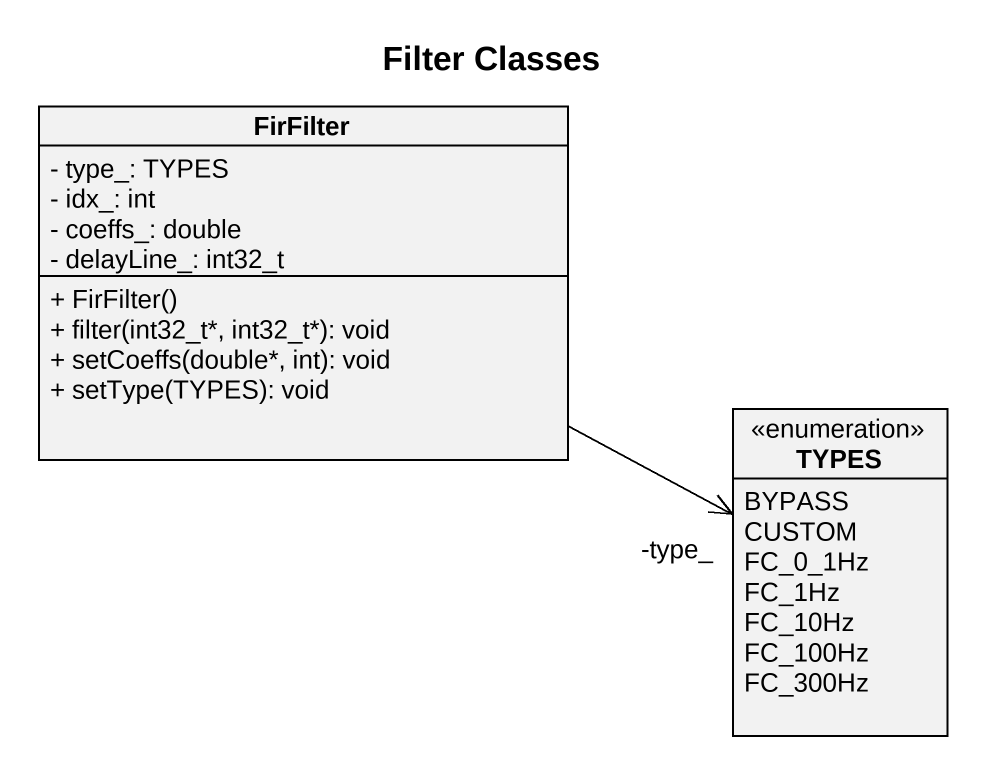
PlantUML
@startuml
title Filter Classes
hide circle
hide empty members
skinparam classAttributeIconSize 0
class FirFilter {
  - type_: TYPES
  - idx_: int
  - coeffs_: double
  - delayLine_: int32_t
  + FirFilter()
  + filter(int32_t*, int32_t*): void
  + setCoeffs(double*, int): void
  + setType(TYPES): void
}
enum TYPES {
  BYPASS
  CUSTOM
  FC_0_1Hz
  FC_1Hz
  FC_10Hz
  FC_100Hz
  FC_300Hz
}
FirFilter -right-> "-type_" TYPES
@enduml
